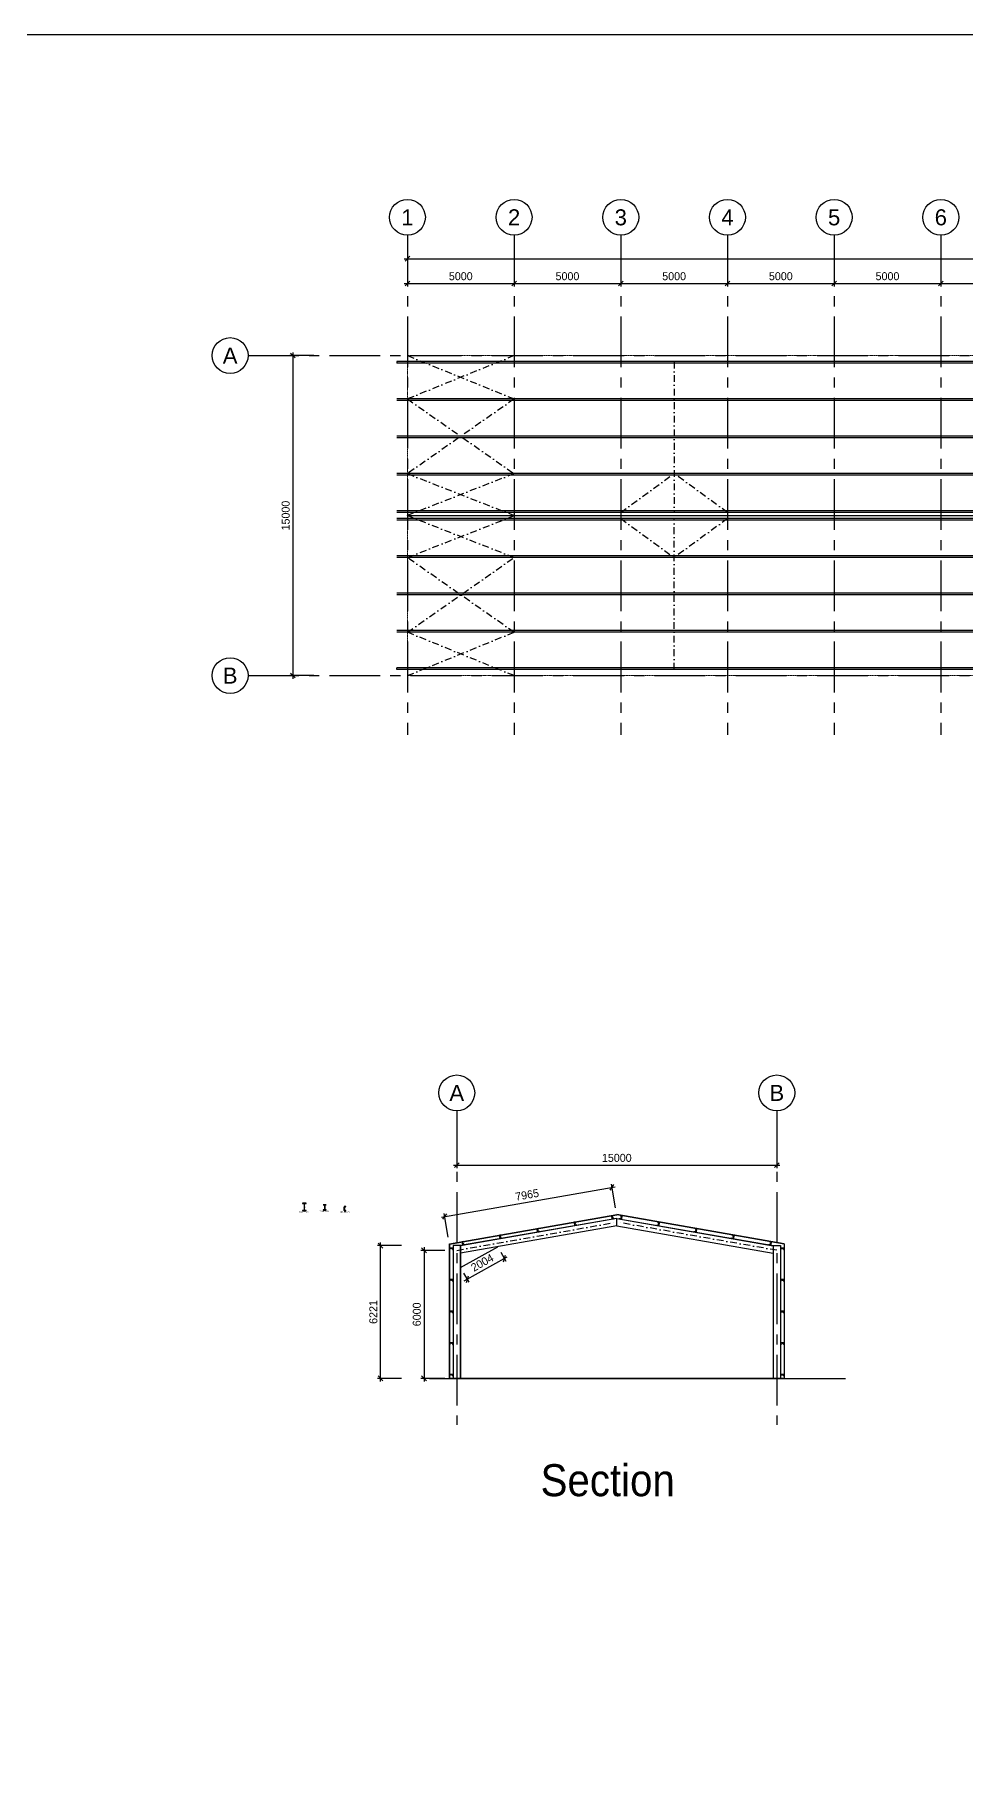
# Model space of a CAD drawing. Header units: millimetres. Extents: x 14826 to 271325, y -311366 to 51265.
# Drawn here: x 115047 to 158664, y -130050 to -48744 of the extents above; entities that cross this region are included whole.
import ezdxf
from ezdxf.enums import TextEntityAlignment as Align

# ---------------------------------------------------------------- set-up
doc = ezdxf.new("R2010")
doc.units = ezdxf.units.MM
for name, pattern in [('CENTER', [50.8, 31.75, -6.35, 6.35, -6.35]), ('DASHDOT', [25.4, 12.7, -6.35, 0, -6.35]), ('Hidden', [7.14375, 4.7625, -2.38125])]:
    doc.linetypes.add(name, pattern=pattern)
doc.layers.add('A-DETL-HDLN', color=7, linetype='Hidden', lineweight=9)
doc.layers.add('G-ANNO-TEXT', color=7, linetype='Continuous', lineweight=9)
for name, color, linetype in [('AFR-STEEL SECTIONS', 3, 'Continuous'), ('AUR-CENTRELINES', 6, 'DASHDOT'), ('AUR-DIMS', 7, 'Continuous'), ('AUR-GRID CIRC', 3, 'Continuous'), ('AUR-GRID TEXT', 2, 'Continuous'), ('AUR-GRIDS', 7, 'CENTER'), ('AUR-SECTIONS', 3, 'Continuous')]:
    doc.layers.add(name, color=color, linetype=linetype)
doc.styles.add('Arial_4', font='arial.ttf', dxfattribs={"width": 0.9, "height": 700})
doc.styles.add('ArialN', font='ARIALN.TTF')
doc.dimstyles.new('1-150', dxfattribs={"dimscale": 150, "dimtxt": 2.5, "dimasz": 1.5, "dimexe": 1, "dimexo": 2, "dimgap": 1, "dimtad": 1, "dimdec": 0, "dimzin": 0, "dimdsep": 46, "dimtxsty": 'Standard', "dimblk": 'OBLIQUE', "dimcen": 0, "dimdle": 1, "dimclrd": 7, "dimclre": 7, "dimclrt": 3, "dimadec": 0, "dimazin": 0, "dimtfac": 1, "dimtdec": 0, "dimtix": 1, "dimtmove": 2, "dimatfit": 0, "dimfxl": 6.5, "dimfxlon": 1, "dimtolj": 1, "dimtzin": 0, "dimarcsym": 0})

# ---------------------------------------------------------------- blocks, each defined once
blk = doc.blocks.new('_Oblique')
at = {"color": 0, "linetype": 'ByBlock', "lineweight": -2}
blk.add_line((-0.5, -0.5), (0.5, 0.5), dxfattribs=at)
blk = doc.blocks.new('*D98')
at = {"layer": 'AUR-DIMS', "color": 7, "lineweight": -2, "ltscale": 75, "transparency": 16777216}
for p, q in [((128125, -63785), (127000, -63785)), ((127150, -63635), (127150, -78935)), ((128125, -78785), (127000, -78785))]:
    blk.add_line(p, q, dxfattribs=at)
at = {"layer": 'Defpoints', "color": 0, "ltscale": 75, "transparency": 16777216}
for p in [(128510, -63785), (127150, -78785), (128510, -78785)]:
    blk.add_point(p, dxfattribs=at)
at = {"layer": 'AUR-DIMS', "color": 7, "lineweight": -2, "ltscale": 75, "transparency": 16777216, "xscale": 225, "yscale": 225, "zscale": 225}
for p, rotation in [((127150, -63785), 90), ((127150, -78785), 270)]:
    blk.add_blockref('_Oblique', p, dxfattribs=dict(at, rotation=rotation))
at = {"layer": 'AUR-DIMS', "color": 3, "ltscale": 75, "transparency": 16777216, "insert": (126812, -71285), "char_height": 375, "attachment_point": 5, "rotation": 90}
blk.add_mtext('\\A1;15000', dxfattribs=at)
blk = doc.blocks.new('*D100')
at = {"layer": 'AUR-DIMS', "color": 7, "lineweight": -2, "ltscale": 75, "transparency": 16777216}
for p, q in [((137517, -60126), (137517, -60554)), ((132367, -60404), (137667, -60404)), ((132517, -60383), (132517, -60554))]:
    blk.add_line(p, q, dxfattribs=at)
at = {"layer": 'Defpoints', "color": 0, "ltscale": 75, "transparency": 16777216}
for p in [(132517, -59826, -4742), (137517, -59826), (137517, -60404)]:
    blk.add_point(p, dxfattribs=at)
at = {"layer": 'AUR-DIMS', "color": 7, "lineweight": -2, "ltscale": 75, "transparency": 16777216, "xscale": 225, "yscale": 225, "zscale": 225, "rotation": 180}
blk.add_blockref('_Oblique', (132517, -60404), dxfattribs=at)
at = {"layer": 'AUR-DIMS', "color": 7, "lineweight": -2, "ltscale": 75, "transparency": 16777216, "xscale": 225, "yscale": 225, "zscale": 225}
blk.add_blockref('_Oblique', (137517, -60404), dxfattribs=at)
at = {"layer": 'AUR-DIMS', "color": 3, "ltscale": 75, "transparency": 16777216, "insert": (135017, -60067), "char_height": 375, "attachment_point": 5}
blk.add_mtext('\\A1;5000', dxfattribs=at)
blk = doc.blocks.new('*D101')
at = {"layer": 'AUR-DIMS', "color": 7, "lineweight": -2, "ltscale": 75, "transparency": 16777216}
for p, q in [((142517, -60126), (142517, -60554)), ((137367, -60404), (142667, -60404)), ((137517, -60383), (137517, -60554))]:
    blk.add_line(p, q, dxfattribs=at)
at = {"layer": 'Defpoints', "color": 0, "ltscale": 75, "transparency": 16777216}
for p in [(137517, -59826, -4742), (142517, -59826), (142517, -60404)]:
    blk.add_point(p, dxfattribs=at)
at = {"layer": 'AUR-DIMS', "color": 7, "lineweight": -2, "ltscale": 75, "transparency": 16777216, "xscale": 225, "yscale": 225, "zscale": 225, "rotation": 180}
blk.add_blockref('_Oblique', (137517, -60404), dxfattribs=at)
at = {"layer": 'AUR-DIMS', "color": 7, "lineweight": -2, "ltscale": 75, "transparency": 16777216, "xscale": 225, "yscale": 225, "zscale": 225}
blk.add_blockref('_Oblique', (142517, -60404), dxfattribs=at)
at = {"layer": 'AUR-DIMS', "color": 3, "ltscale": 75, "transparency": 16777216, "insert": (140017, -60067), "char_height": 375, "attachment_point": 5}
blk.add_mtext('\\A1;5000', dxfattribs=at)
blk = doc.blocks.new('*D102')
at = {"layer": 'AUR-DIMS', "color": 7, "lineweight": -2, "ltscale": 75, "transparency": 16777216}
for p, q in [((147517, -60126), (147517, -60554)), ((142367, -60404), (147667, -60404)), ((142517, -60383), (142517, -60554))]:
    blk.add_line(p, q, dxfattribs=at)
at = {"layer": 'Defpoints', "color": 0, "ltscale": 75, "transparency": 16777216}
for p in [(142517, -59826, -4742), (147517, -59826), (147517, -60404)]:
    blk.add_point(p, dxfattribs=at)
at = {"layer": 'AUR-DIMS', "color": 7, "lineweight": -2, "ltscale": 75, "transparency": 16777216, "xscale": 225, "yscale": 225, "zscale": 225, "rotation": 180}
blk.add_blockref('_Oblique', (142517, -60404), dxfattribs=at)
at = {"layer": 'AUR-DIMS', "color": 7, "lineweight": -2, "ltscale": 75, "transparency": 16777216, "xscale": 225, "yscale": 225, "zscale": 225}
blk.add_blockref('_Oblique', (147517, -60404), dxfattribs=at)
at = {"layer": 'AUR-DIMS', "color": 3, "ltscale": 75, "transparency": 16777216, "insert": (145017, -60067), "char_height": 375, "attachment_point": 5}
blk.add_mtext('\\A1;5000', dxfattribs=at)
blk = doc.blocks.new('*D103')
at = {"layer": 'AUR-DIMS', "color": 7, "lineweight": -2, "ltscale": 75, "transparency": 16777216}
for p, q in [((152517, -60126), (152517, -60554)), ((147367, -60404), (152667, -60404)), ((147517, -60383), (147517, -60554))]:
    blk.add_line(p, q, dxfattribs=at)
at = {"layer": 'Defpoints', "color": 0, "ltscale": 75, "transparency": 16777216}
for p in [(147517, -59826, -4742), (152517, -59826), (152517, -60404)]:
    blk.add_point(p, dxfattribs=at)
at = {"layer": 'AUR-DIMS', "color": 7, "lineweight": -2, "ltscale": 75, "transparency": 16777216, "xscale": 225, "yscale": 225, "zscale": 225, "rotation": 180}
blk.add_blockref('_Oblique', (147517, -60404), dxfattribs=at)
at = {"layer": 'AUR-DIMS', "color": 7, "lineweight": -2, "ltscale": 75, "transparency": 16777216, "xscale": 225, "yscale": 225, "zscale": 225}
blk.add_blockref('_Oblique', (152517, -60404), dxfattribs=at)
at = {"layer": 'AUR-DIMS', "color": 3, "ltscale": 75, "transparency": 16777216, "insert": (150017, -60067), "char_height": 375, "attachment_point": 5}
blk.add_mtext('\\A1;5000', dxfattribs=at)
blk = doc.blocks.new('*D104')
at = {"layer": 'AUR-DIMS', "color": 7, "lineweight": -2, "ltscale": 75, "transparency": 16777216}
for p, q in [((157517, -60126), (157517, -60554)), ((152367, -60404), (157667, -60404)), ((152517, -60383), (152517, -60554))]:
    blk.add_line(p, q, dxfattribs=at)
at = {"layer": 'Defpoints', "color": 0, "ltscale": 75, "transparency": 16777216}
for p in [(152517, -59826, -4742), (157517, -59826), (157517, -60404)]:
    blk.add_point(p, dxfattribs=at)
at = {"layer": 'AUR-DIMS', "color": 7, "lineweight": -2, "ltscale": 75, "transparency": 16777216, "xscale": 225, "yscale": 225, "zscale": 225, "rotation": 180}
blk.add_blockref('_Oblique', (152517, -60404), dxfattribs=at)
at = {"layer": 'AUR-DIMS', "color": 7, "lineweight": -2, "ltscale": 75, "transparency": 16777216, "xscale": 225, "yscale": 225, "zscale": 225}
blk.add_blockref('_Oblique', (157517, -60404), dxfattribs=at)
at = {"layer": 'AUR-DIMS', "color": 3, "ltscale": 75, "transparency": 16777216, "insert": (155017, -60067), "char_height": 375, "attachment_point": 5}
blk.add_mtext('\\A1;5000', dxfattribs=at)
blk = doc.blocks.new('*D105')
at = {"layer": 'AUR-DIMS', "color": 7, "lineweight": -2, "ltscale": 75, "transparency": 16777216}
for p, q in [((162517, -60126), (162517, -60554)), ((157367, -60404), (162667, -60404)), ((157517, -60383), (157517, -60554))]:
    blk.add_line(p, q, dxfattribs=at)
at = {"layer": 'Defpoints', "color": 0, "ltscale": 75, "transparency": 16777216}
for p in [(157517, -59826, -4742), (162517, -59826), (162517, -60404)]:
    blk.add_point(p, dxfattribs=at)
at = {"layer": 'AUR-DIMS', "color": 7, "lineweight": -2, "ltscale": 75, "transparency": 16777216, "xscale": 225, "yscale": 225, "zscale": 225, "rotation": 180}
blk.add_blockref('_Oblique', (157517, -60404), dxfattribs=at)
at = {"layer": 'AUR-DIMS', "color": 7, "lineweight": -2, "ltscale": 75, "transparency": 16777216, "xscale": 225, "yscale": 225, "zscale": 225}
blk.add_blockref('_Oblique', (162517, -60404), dxfattribs=at)
at = {"layer": 'AUR-DIMS', "color": 3, "ltscale": 75, "transparency": 16777216, "insert": (160017, -60067), "char_height": 375, "attachment_point": 5}
blk.add_mtext('\\A1;5000', dxfattribs=at)
blk = doc.blocks.new('*D115')
at = {"layer": 'AUR-DIMS', "color": 7, "lineweight": -2, "ltscale": 75, "transparency": 16777216}
for p, q in [((222517, -58478), (222517, -59395)), ((132367, -59245), (222667, -59245)), ((132517, -59108), (132517, -59395))]:
    blk.add_line(p, q, dxfattribs=at)
at = {"layer": 'Defpoints', "color": 0, "ltscale": 75, "transparency": 16777216}
for p in [(132517, -58144), (222517, -58178, 4742), (222517, -59245)]:
    blk.add_point(p, dxfattribs=at)
at = {"layer": 'AUR-DIMS', "color": 7, "lineweight": -2, "ltscale": 75, "transparency": 16777216, "xscale": 225, "yscale": 225, "zscale": 225, "rotation": 180}
blk.add_blockref('_Oblique', (132517, -59245), dxfattribs=at)
at = {"layer": 'AUR-DIMS', "color": 7, "lineweight": -2, "ltscale": 75, "transparency": 16777216, "xscale": 225, "yscale": 225, "zscale": 225}
blk.add_blockref('_Oblique', (222517, -59245), dxfattribs=at)
at = {"layer": 'AUR-DIMS', "color": 3, "ltscale": 75, "transparency": 16777216, "insert": (177517, -58908), "char_height": 375, "attachment_point": 5}
blk.add_mtext('\\A1;90000', dxfattribs=at)
blk = doc.blocks.new('*D141')
at = {"layer": 'AUR-DIMS', "color": 7, "lineweight": -2, "ltscale": 75, "transparency": 16777216}
for p, q in [((134829, -100754), (134829, -101879)), ((149829, -100754), (149829, -101879)), ((134679, -101729), (149979, -101729))]:
    blk.add_line(p, q, dxfattribs=at)
at = {"layer": 'Defpoints', "color": 0, "ltscale": 75, "transparency": 16777216}
for p in [(134829, -99186), (149829, -99186), (149829, -101729)]:
    blk.add_point(p, dxfattribs=at)
at = {"layer": 'AUR-DIMS', "color": 7, "lineweight": -2, "ltscale": 75, "transparency": 16777216, "xscale": 225, "yscale": 225, "zscale": 225, "rotation": 180}
blk.add_blockref('_Oblique', (134829, -101729), dxfattribs=at)
at = {"layer": 'AUR-DIMS', "color": 7, "lineweight": -2, "ltscale": 75, "transparency": 16777216, "xscale": 225, "yscale": 225, "zscale": 225}
blk.add_blockref('_Oblique', (149829, -101729), dxfattribs=at)
at = {"layer": 'AUR-DIMS', "color": 3, "ltscale": 75, "transparency": 16777216, "insert": (142329, -101392), "char_height": 375, "attachment_point": 5}
blk.add_mtext('\\A1;15000', dxfattribs=at)
blk = doc.blocks.new('*D145')
at = {"layer": 'AUR-DIMS', "color": 7, "lineweight": -2, "ltscale": 75, "transparency": 16777216}
for p, q in [((133294, -105575), (133294, -111875)), ((134269, -105725), (133144, -105725)), ((134269, -111725), (133144, -111725))]:
    blk.add_line(p, q, dxfattribs=at)
at = {"layer": 'Defpoints', "color": 0, "ltscale": 75, "transparency": 16777216}
for p in [(134829, -105725), (133294, -111725), (134829, -111725)]:
    blk.add_point(p, dxfattribs=at)
at = {"layer": 'AUR-DIMS', "color": 7, "lineweight": -2, "ltscale": 75, "transparency": 16777216, "xscale": 225, "yscale": 225, "zscale": 225}
for p, rotation in [((133294, -105725), 90), ((133294, -111725), 270)]:
    blk.add_blockref('_Oblique', p, dxfattribs=dict(at, rotation=rotation))
at = {"layer": 'AUR-DIMS', "color": 3, "ltscale": 75, "transparency": 16777216, "insert": (132957, -108725), "char_height": 375, "attachment_point": 5, "rotation": 90}
blk.add_mtext('\\A1;6000', dxfattribs=at)
blk = doc.blocks.new('*D150')
at = {"layer": 'AUR-DIMS', "color": 7, "lineweight": -2, "ltscale": 75, "transparency": 16777216}
for p, q in [((132234, -105504), (131109, -105504)), ((131259, -111875), (131259, -105354)), ((132234, -111725), (131109, -111725))]:
    blk.add_line(p, q, dxfattribs=at)
at = {"layer": 'Defpoints', "color": 0, "ltscale": 75, "transparency": 16777216}
for p in [(131259, -105504), (134829, -105504), (134829, -111725)]:
    blk.add_point(p, dxfattribs=at)
at = {"layer": 'AUR-DIMS', "color": 7, "lineweight": -2, "ltscale": 75, "transparency": 16777216, "xscale": 225, "yscale": 225, "zscale": 225}
for p, rotation in [((131259, -105504), 90), ((131259, -111725), 270)]:
    blk.add_blockref('_Oblique', p, dxfattribs=dict(at, rotation=rotation))
at = {"layer": 'AUR-DIMS', "color": 3, "ltscale": 75, "transparency": 16777216, "insert": (130921, -108614), "char_height": 375, "attachment_point": 5, "rotation": 90}
blk.add_mtext('\\A1;6221', dxfattribs=at)
blk = doc.blocks.new('*D152')
at = {"layer": 'AUR-DIMS', "color": 7, "lineweight": -2, "ltscale": 75, "transparency": 16777216}
for p, q in [((134112, -104167), (142254, -102746)), ((142274, -103732), (142081, -102624)), ((134427, -105102), (134234, -103993))]:
    blk.add_line(p, q, dxfattribs=at)
at = {"layer": 'Defpoints', "color": 0, "ltscale": 75, "transparency": 16777216}
for p in [(142107, -102771), (142330, -104052), (134483, -105422)]:
    blk.add_point(p, dxfattribs=at)
at = {"layer": 'AUR-DIMS', "color": 7, "lineweight": -2, "ltscale": 75, "transparency": 16777216, "xscale": 225, "yscale": 225, "zscale": 225}
for p, rotation in [((142107, -102771), 9.901306340445155), ((134260, -104141), 189.9013063404452)]:
    blk.add_blockref('_Oblique', p, dxfattribs=dict(at, rotation=rotation))
at = {"layer": 'AUR-DIMS', "color": 3, "ltscale": 75, "transparency": 16777216, "insert": (138125, -103124), "char_height": 375, "attachment_point": 5, "rotation": 9.90131}
blk.add_mtext('\\A1;7965', dxfattribs=at)
blk = doc.blocks.new('*D153')
at = {"layer": 'AUR-DIMS', "color": 7, "lineweight": -2, "ltscale": 75, "transparency": 16777216}
for p, q in [((135184, -107161), (137194, -106035)), ((136900, -105818), (137136, -106239)), ((135152, -106797), (135388, -107219))]:
    blk.add_line(p, q, dxfattribs=at)
at = {"layer": 'Defpoints', "color": 0, "ltscale": 75, "transparency": 16777216}
for p in [(136753, -105556), (137063, -106108), (135005, -106536)]:
    blk.add_point(p, dxfattribs=at)
at = {"layer": 'AUR-DIMS', "color": 7, "lineweight": -2, "ltscale": 75, "transparency": 16777216, "xscale": 225, "yscale": 225, "zscale": 225}
for p, rotation in [((137063, -106108), 29.26992816233379), ((135315, -107088), 209.2699281623337)]:
    blk.add_blockref('_Oblique', p, dxfattribs=dict(at, rotation=rotation))
at = {"layer": 'AUR-DIMS', "color": 3, "ltscale": 75, "transparency": 16777216, "insert": (136024, -106303), "char_height": 375, "attachment_point": 5, "rotation": 29.26993}
blk.add_mtext('\\A1;2004', dxfattribs=at)

msp = doc.modelspace()

# ---------------------------------------------------------------- linework, layer by layer
at = {"color": 1}
for p, q in [((223016.9, -64067.6), (132016.9, -64067.6)), ((132016.9, -64067.6), (132016.9, -64142.6)), ((223016.9, -64142.6), (132016.9, -64142.6)), ((223016.9, -65817.9), (132016.9, -65817.9)), ((223016.9, -65892.9), (132016.9, -65892.9)), ((223016.9, -67568.2), (132016.9, -67568.2)), ((223016.9, -67643.2), (132016.9, -67643.2)), ((223016.9, -69318.5), (132016.9, -69318.5)), ((223016.9, -69393.5), (132016.9, -69393.5)), ((223016.9, -71068.5), (132016.9, -71068.5)), ((223016.9, -71143.5), (132016.9, -71143.5)), ((223016.9, -71426.5), (132016.9, -71426.5)), ((223016.9, -71501.5), (132016.9, -71501.5)), ((223016.9, -73176.6), (132016.9, -73176.6)), ((223016.9, -73251.6), (132016.9, -73251.6)), ((223016.9, -74926.9), (132016.9, -74926.9)), ((223016.9, -75001.9), (132016.9, -75001.9)), ((223016.9, -76677.2), (132016.9, -76677.2)), ((223016.9, -76752.2), (132016.9, -76752.2)), ((132016.9, -78502.5), (132016.9, -78427.5)), ((223016.9, -78427.5), (132016.9, -78427.5)), ((223016.9, -78502.5), (132016.9, -78502.5)), ((134483.3, -105422.1), (142330.1, -104052.5)), ((134493.3, -105430.5), (142330.1, -104062.6)), ((150176.9, -105422.1), (142330.1, -104052.5)), ((150166.9, -105430.5), (142330.1, -104062.6)), ((134483.3, -105422.1), (134483.3, -111724.6)), ((134493.3, -105430.5), (134493.3, -111724.6)), ((135005.3, -106535.5), (136753.3, -105555.8)), ((150166.9, -105430.5), (150166.9, -111724.6)), ((150176.9, -105422.1), (150176.9, -111724.6))]:
    msp.add_line(p, q, dxfattribs=at)
at = {"color": 2}
msp.add_line((132516.9, -71285), (222516.9, -71285), dxfattribs=at)
at = {"color": 1}
msp.add_lwpolyline([(134483.3, -111724.6), (134483.3, -105422.1), (142330.1, -104052.5), (150176.9, -105422.1), (150176.9, -111724.6), (134483.3, -111724.6)], dxfattribs=at)
at = {"layer": 'A-DETL-HDLN'}
for p, q in [((132516.9, -63785), (222516.9, -63785)), ((132516.9, -78785), (132516.9, -63785)), ((222516.9, -78785), (132516.9, -78785))]:
    msp.add_line(p, q, dxfattribs=at)
at = {"layer": 'AFR-STEEL SECTIONS', "color": 3, "linetype": 'Continuous'}
for p, q in [((127771.2, -103518.9), (127600.2, -103518.9)), ((127600.2, -103518.9), (127600.2, -103528.6)), ((127600.2, -103528.6), (127672.1, -103528.6)), ((127672.1, -103861.2), (127600.2, -103861.2)), ((127600.2, -103861.2), (127600.2, -103870.9)), ((127600.2, -103870.9), (127771.2, -103870.9)), ((127682.3, -103538.8), (127682.3, -103851)), ((127689.2, -103851), (127689.2, -103538.8)), ((127699.4, -103528.6), (127771.2, -103528.6)), ((127771.2, -103861.2), (127699.4, -103861.2)), ((127771.2, -103528.6), (127771.2, -103518.9)), ((127771.2, -103870.9), (127771.2, -103861.2)), ((128715.6, -103587), (128569.5, -103587)), ((128569.5, -103587), (128569.5, -103595.6)), ((128569.5, -103595.6), (128631.9, -103595.6)), ((128631.9, -103829.9), (128569.5, -103829.9)), ((128569.5, -103829.9), (128569.5, -103838.5)), ((128569.5, -103838.5), (128715.6, -103838.5)), ((128639.5, -103603.2), (128639.5, -103822.3)), ((128645.6, -103822.3), (128645.6, -103603.2)), ((128653.2, -103595.6), (128715.6, -103595.6)), ((128715.6, -103829.9), (128653.2, -103829.9)), ((128715.6, -103595.6), (128715.6, -103587)), ((128715.6, -103838.5), (128715.6, -103829.9)), ((129622.6, -103672.7), (129547.6, -103672.7)), ((129547.6, -103672.7), (129547.6, -103872.7)), ((129547.6, -103872.7), (129622.6, -103872.7)), ((129555.1, -103849.9), (129555.1, -103695.5)), ((129566.5, -103684.1), (129622.6, -103684.1)), ((129622.6, -103861.3), (129566.5, -103861.3)), ((129622.6, -103684.1), (129622.6, -103672.7)), ((129622.6, -103872.7), (129622.6, -103861.3)), ((142330.1, -104225), (135005.3, -105503.6)), ((142330.1, -104234.9), (135005.3, -105513.4)), ((142330.1, -104572.5), (135005.3, -105851.1)), ((142330.1, -104582.4), (135005.3, -105860.9)), ((138588.4, -104720.8), (138612.5, -104858.7)), ((138614.5, -104858.4), (138590.4, -104720.5)), ((138656.5, -104703.9), (138592.5, -104715)), ((138592.8, -104717), (138656.9, -104705.8)), ((138682, -104849.7), (138617.9, -104860.8)), ((138618.3, -104862.8), (138682.3, -104851.6)), ((138660.3, -104708.3), (138662.9, -104723)), ((138664.9, -104722.7), (138662.3, -104707.9)), ((138662.9, -104723), (138664.9, -104722.7)), ((138683.8, -104831.1), (138681.8, -104831.4)), ((138681.8, -104831.4), (138684.4, -104846.2)), ((138686.4, -104845.8), (138683.8, -104831.1)), ((140338.7, -104415.3), (140362.8, -104553.2)), ((140364.7, -104552.9), (140340.7, -104415)), ((140406.8, -104398.3), (140342.8, -104409.5)), ((140343.1, -104411.5), (140407.1, -104400.3)), ((140432.2, -104544.1), (140368.2, -104555.3)), ((140368.6, -104557.3), (140432.6, -104546.1)), ((140410.6, -104402.8), (140413.2, -104417.5)), ((140415.2, -104417.2), (140412.6, -104402.4)), ((140413.2, -104417.5), (140415.2, -104417.2)), ((140434.1, -104525.5), (140432.1, -104525.9)), ((140432.1, -104525.9), (140434.7, -104540.7)), ((140436.7, -104540.3), (140434.1, -104525.5)), ((142088.8, -104109.8), (142112.8, -104247.7)), ((142114.8, -104247.4), (142090.7, -104109.5)), ((142156.9, -104092.9), (142092.8, -104104)), ((142093.2, -104106), (142157.2, -104094.8)), ((142182.3, -104238.7), (142118.3, -104249.8)), ((142118.6, -104251.8), (142182.7, -104240.6)), ((142160.7, -104097.3), (142163.3, -104112.1)), ((142165.2, -104111.7), (142162.6, -104096.9)), ((142163.3, -104112.1), (142165.2, -104111.7)), ((142184.1, -104220.1), (142182.2, -104220.4)), ((142182.2, -104220.4), (142184.8, -104235.2)), ((142186.7, -104234.8), (142184.1, -104220.1)), ((142330.1, -104225), (149653.3, -105503.3)), ((142330.1, -104582.4), (142330.1, -104225)), ((142330.1, -104234.9), (149653.3, -105513.2)), ((142330.1, -104572.5), (149653.3, -105850.8)), ((142330.1, -104582.4), (149653.3, -105860.7)), ((142473.5, -104234.8), (142476.1, -104220.1)), ((142478, -104220.4), (142475.5, -104235.2)), ((142476.1, -104220.1), (142478, -104220.4)), ((142541.6, -104251.8), (142477.5, -104240.6)), ((142477.9, -104238.7), (142541.9, -104249.8)), ((142495, -104111.7), (142497.6, -104096.9)), ((142496.9, -104112.1), (142495, -104111.7)), ((142499.5, -104097.3), (142496.9, -104112.1)), ((142567, -104106), (142503, -104094.8)), ((142503.3, -104092.9), (142567.4, -104104)), ((142545.4, -104247.4), (142569.5, -104109.5)), ((142571.4, -104109.8), (142547.4, -104247.7)), ((144223.5, -104540.3), (144226.1, -104525.5)), ((144228.1, -104525.9), (144225.5, -104540.7)), ((144226.1, -104525.5), (144228.1, -104525.9)), ((144291.6, -104557.3), (144227.6, -104546.1)), ((144228, -104544.1), (144292, -104555.3)), ((144245, -104417.2), (144247.6, -104402.4)), ((144247, -104417.5), (144245, -104417.2)), ((144249.6, -104402.8), (144247, -104417.5)), ((144317.1, -104411.5), (144253.1, -104400.3)), ((144253.4, -104398.3), (144317.4, -104409.5)), ((144295.5, -104552.9), (144319.5, -104415)), ((144321.5, -104415.3), (144297.4, -104553.2)), ((145973.8, -104845.8), (145976.4, -104831.1)), ((145978.4, -104831.4), (145975.8, -104846.2)), ((145976.4, -104831.1), (145978.4, -104831.4)), ((146041.9, -104862.8), (145977.9, -104851.6)), ((145978.2, -104849.7), (146042.3, -104860.8)), ((145995.3, -104722.7), (145997.9, -104707.9)), ((145997.3, -104723), (145995.3, -104722.7)), ((145999.9, -104708.3), (145997.3, -104723)), ((146067.4, -104717), (146003.3, -104705.8)), ((146003.7, -104703.9), (146067.7, -104715)), ((146045.7, -104858.4), (146069.8, -104720.5)), ((146071.8, -104720.8), (146047.7, -104858.7)), ((134493.3, -105621.1), (134493.3, -105686.1)), ((134495.3, -105686.1), (134495.3, -105621.1)), ((134638.3, -105616.1), (134498.3, -105616.1)), ((134498.3, -105618.1), (134638.3, -105618.1)), ((134513.3, -105689.1), (134498.3, -105689.1)), ((134498.3, -105691.1), (134513.3, -105691.1)), ((134513.3, -105691.1), (134513.3, -105689.1)), ((134638.3, -105689.1), (134623.3, -105689.1)), ((134623.3, -105689.1), (134623.3, -105691.1)), ((134623.3, -105691.1), (134638.3, -105691.1)), ((134641.3, -105621.1), (134641.3, -105686.1)), ((134643.3, -105686.1), (134643.3, -105621.1)), ((134653.3, -105503.6), (134653.3, -111724.6)), ((135005.3, -105503.6), (134653.3, -105503.6)), ((134663, -105503.6), (134663, -111724.6)), ((134995.6, -105503.6), (134995.6, -111724.6)), ((135005.3, -105503.6), (135005.3, -111724.6)), ((135087.8, -105331.9), (135111.9, -105469.8)), ((135113.9, -105469.4), (135089.8, -105331.5)), ((135155.9, -105314.9), (135091.9, -105326.1)), ((135092.3, -105328), (135156.3, -105316.9)), ((135181.4, -105460.7), (135117.4, -105471.9)), ((135117.7, -105473.8), (135181.7, -105462.7)), ((135159.8, -105319.3), (135162.3, -105334.1)), ((135164.3, -105333.7), (135161.7, -105319)), ((135162.3, -105334.1), (135164.3, -105333.7)), ((135183.2, -105442.1), (135181.2, -105442.4)), ((135181.2, -105442.4), (135183.8, -105457.2)), ((135185.8, -105456.9), (135183.2, -105442.1)), ((136838.1, -105026.3), (136862.2, -105164.3)), ((136864.2, -105163.9), (136840.1, -105026)), ((136906.2, -105009.4), (136842.2, -105020.6)), ((136842.5, -105022.5), (136906.6, -105011.3)), ((136931.7, -105155.2), (136867.6, -105166.3)), ((136868, -105168.3), (136932, -105157.1)), ((136910, -105013.8), (136912.6, -105028.6)), ((136914.6, -105028.2), (136912, -105013.4)), ((136912.6, -105028.6), (136914.6, -105028.2)), ((136933.5, -105136.6), (136931.5, -105136.9)), ((136931.5, -105136.9), (136934.1, -105151.7)), ((136936.1, -105151.4), (136933.5, -105136.6)), ((147724.1, -105151.4), (147726.7, -105136.6)), ((147728.7, -105136.9), (147726.1, -105151.7)), ((147726.7, -105136.6), (147728.7, -105136.9)), ((147792.2, -105168.3), (147728.2, -105157.1)), ((147728.5, -105155.2), (147792.6, -105166.3)), ((147745.6, -105028.2), (147748.2, -105013.4)), ((147747.6, -105028.6), (147745.6, -105028.2)), ((147750.2, -105013.8), (147747.6, -105028.6)), ((147817.7, -105022.5), (147753.6, -105011.3)), ((147754, -105009.4), (147818, -105020.6)), ((147796, -105163.9), (147820.1, -105026)), ((147822.1, -105026.3), (147798, -105164.3)), ((149474.4, -105456.9), (149477, -105442.1)), ((149479, -105442.4), (149476.4, -105457.2)), ((149477, -105442.1), (149479, -105442.4)), ((149542.5, -105473.8), (149478.5, -105462.7)), ((149478.8, -105460.7), (149542.8, -105471.9)), ((149495.9, -105333.7), (149498.5, -105319)), ((149497.9, -105334.1), (149495.9, -105333.7)), ((149500.5, -105319.3), (149497.9, -105334.1)), ((149568, -105328), (149503.9, -105316.9)), ((149504.3, -105314.9), (149568.3, -105326.1)), ((149546.3, -105469.4), (149570.4, -105331.5)), ((149572.4, -105331.9), (149548.3, -105469.8)), ((149653.3, -105503.3), (149653.3, -111724.6)), ((149653.3, -105503.3), (150005.3, -105503.3)), ((149663, -105503.3), (149663, -111724.6)), ((149995.6, -105503.3), (149995.6, -111724.6)), ((150005.3, -105503.3), (150005.3, -111724.6)), ((150016.9, -105686.1), (150016.9, -105621.1)), ((150018.9, -105621.1), (150018.9, -105686.1)), ((150021.9, -105616.1), (150161.9, -105616.1)), ((150161.9, -105618.1), (150021.9, -105618.1)), ((150021.9, -105689.1), (150036.9, -105689.1)), ((150036.9, -105691.1), (150021.9, -105691.1)), ((150036.9, -105689.1), (150036.9, -105691.1)), ((150146.9, -105691.1), (150146.9, -105689.1)), ((150146.9, -105689.1), (150161.9, -105689.1)), ((150161.9, -105691.1), (150146.9, -105691.1)), ((150164.9, -105686.1), (150164.9, -105621.1)), ((150166.9, -105621.1), (150166.9, -105686.1)), ((134493.3, -107101.3), (134493.3, -107166.3)), ((134495.3, -107166.3), (134495.3, -107101.3)), ((134638.3, -107096.3), (134498.3, -107096.3)), ((134498.3, -107098.3), (134638.3, -107098.3)), ((134513.3, -107169.3), (134498.3, -107169.3)), ((134498.3, -107171.3), (134513.3, -107171.3)), ((134513.3, -107171.3), (134513.3, -107169.3)), ((134638.3, -107169.3), (134623.3, -107169.3)), ((134623.3, -107169.3), (134623.3, -107171.3)), ((134623.3, -107171.3), (134638.3, -107171.3)), ((134641.3, -107101.3), (134641.3, -107166.3)), ((134643.3, -107166.3), (134643.3, -107101.3)), ((150016.9, -107166.3), (150016.9, -107101.3)), ((150018.9, -107101.3), (150018.9, -107166.3)), ((150021.9, -107096.3), (150161.9, -107096.3)), ((150161.9, -107098.3), (150021.9, -107098.3)), ((150021.9, -107169.3), (150036.9, -107169.3)), ((150036.9, -107171.3), (150021.9, -107171.3)), ((150036.9, -107169.3), (150036.9, -107171.3)), ((150146.9, -107171.3), (150146.9, -107169.3)), ((150146.9, -107169.3), (150161.9, -107169.3)), ((150161.9, -107171.3), (150146.9, -107171.3)), ((150164.9, -107166.3), (150164.9, -107101.3)), ((150166.9, -107101.3), (150166.9, -107166.3)), ((134493.3, -108581.6), (134493.3, -108646.6)), ((134495.3, -108646.6), (134495.3, -108581.6)), ((134638.3, -108576.6), (134498.3, -108576.6)), ((134498.3, -108578.6), (134638.3, -108578.6)), ((134513.3, -108649.6), (134498.3, -108649.6)), ((134498.3, -108651.6), (134513.3, -108651.6)), ((134513.3, -108651.6), (134513.3, -108649.6)), ((134638.3, -108649.6), (134623.3, -108649.6)), ((134623.3, -108649.6), (134623.3, -108651.6)), ((134623.3, -108651.6), (134638.3, -108651.6)), ((134641.3, -108581.6), (134641.3, -108646.6)), ((134643.3, -108646.6), (134643.3, -108581.6)), ((150016.9, -108646.6), (150016.9, -108581.6)), ((150018.9, -108581.6), (150018.9, -108646.6)), ((150021.9, -108576.6), (150161.9, -108576.6)), ((150161.9, -108578.6), (150021.9, -108578.6)), ((150021.9, -108649.6), (150036.9, -108649.6)), ((150036.9, -108651.6), (150021.9, -108651.6)), ((150036.9, -108649.6), (150036.9, -108651.6)), ((150146.9, -108651.6), (150146.9, -108649.6)), ((150146.9, -108649.6), (150161.9, -108649.6)), ((150161.9, -108651.6), (150146.9, -108651.6)), ((150164.9, -108646.6), (150164.9, -108581.6)), ((150166.9, -108581.6), (150166.9, -108646.6)), ((134493.3, -110061.9), (134493.3, -110126.9)), ((134495.3, -110126.9), (134495.3, -110061.9)), ((134638.3, -110056.9), (134498.3, -110056.9)), ((134498.3, -110058.9), (134638.3, -110058.9)), ((134513.3, -110129.9), (134498.3, -110129.9)), ((134498.3, -110131.9), (134513.3, -110131.9)), ((134513.3, -110131.9), (134513.3, -110129.9)), ((134638.3, -110129.9), (134623.3, -110129.9)), ((134623.3, -110129.9), (134623.3, -110131.9)), ((134623.3, -110131.9), (134638.3, -110131.9)), ((134641.3, -110061.9), (134641.3, -110126.9)), ((134643.3, -110126.9), (134643.3, -110061.9)), ((150016.9, -110126.9), (150016.9, -110061.9)), ((150018.9, -110061.9), (150018.9, -110126.9)), ((150021.9, -110056.9), (150161.9, -110056.9)), ((150161.9, -110058.9), (150021.9, -110058.9)), ((150021.9, -110129.9), (150036.9, -110129.9)), ((150036.9, -110131.9), (150021.9, -110131.9)), ((150036.9, -110129.9), (150036.9, -110131.9)), ((150146.9, -110131.9), (150146.9, -110129.9)), ((150146.9, -110129.9), (150161.9, -110129.9)), ((150161.9, -110131.9), (150146.9, -110131.9)), ((150164.9, -110126.9), (150164.9, -110061.9)), ((150166.9, -110061.9), (150166.9, -110126.9)), ((134493.3, -111542.1), (134493.3, -111607.1)), ((134495.3, -111607.1), (134495.3, -111542.1)), ((134638.3, -111537.1), (134498.3, -111537.1)), ((134498.3, -111539.1), (134638.3, -111539.1)), ((134513.3, -111610.1), (134498.3, -111610.1)), ((134498.3, -111612.1), (134513.3, -111612.1)), ((134513.3, -111612.1), (134513.3, -111610.1)), ((134638.3, -111610.1), (134623.3, -111610.1)), ((134623.3, -111610.1), (134623.3, -111612.1)), ((134623.3, -111612.1), (134638.3, -111612.1)), ((134641.3, -111542.1), (134641.3, -111607.1)), ((134643.3, -111607.1), (134643.3, -111542.1)), ((150016.9, -111607.1), (150016.9, -111542.1)), ((150018.9, -111542.1), (150018.9, -111607.1)), ((150021.9, -111537.1), (150161.9, -111537.1)), ((150161.9, -111539.1), (150021.9, -111539.1)), ((150021.9, -111610.1), (150036.9, -111610.1)), ((150036.9, -111612.1), (150021.9, -111612.1)), ((150036.9, -111610.1), (150036.9, -111612.1)), ((150146.9, -111612.1), (150146.9, -111610.1)), ((150146.9, -111610.1), (150161.9, -111610.1)), ((150161.9, -111612.1), (150146.9, -111612.1)), ((150164.9, -111607.1), (150164.9, -111542.1)), ((150166.9, -111542.1), (150166.9, -111607.1))]:
    msp.add_line(p, q, dxfattribs=at)
for centre, radius, start, end in [((127672.1, -103538.8), 10.2, 0, 90), ((127672.1, -103851), 10.2, 270, 0), ((127699.4, -103538.8), 10.2, 90, 180), ((127699.4, -103851), 10.2, 180, 270), ((128631.9, -103603.2), 7.6, 0, 90), ((128631.9, -103822.3), 7.6, 270, 0), ((128653.2, -103603.2), 7.6, 90, 180), ((128653.2, -103822.3), 7.6, 180, 270), ((129566.5, -103695.5), 11.4, 90, 180), ((129566.5, -103849.9), 11.4, 180, 270), ((138593.3, -104720), 5, 99.901306, 189.901306), ((138593.3, -104720), 3, 99.901306, 189.901306), ((138617.4, -104857.9), 5, 189.901306, 279.901306), ((138617.4, -104857.9), 3, 189.901306, 279.901306), ((138657.4, -104708.8), 5, 9.901306, 99.901306), ((138657.4, -104708.8), 3, 9.901306, 99.901306), ((138681.4, -104846.7), 3, 279.901306, 9.901306), ((138681.4, -104846.7), 5, 279.901306, 9.901306), ((140343.6, -104414.4), 5, 99.901306, 189.901306), ((140343.6, -104414.4), 3, 99.901306, 189.901306), ((140367.7, -104552.4), 5, 189.901306, 279.901306), ((140367.7, -104552.4), 3, 189.901306, 279.901306), ((140407.7, -104403.3), 5, 9.901306, 99.901306), ((140407.7, -104403.3), 3, 9.901306, 99.901306), ((140431.7, -104541.2), 3, 279.901306, 9.901306), ((140431.7, -104541.2), 5, 279.901306, 9.901306), ((142093.7, -104109), 5, 99.901306, 189.901306), ((142093.7, -104109), 3, 99.901306, 189.901306), ((142117.8, -104246.9), 5, 189.901306, 279.901306), ((142117.8, -104246.9), 3, 189.901306, 279.901306), ((142157.7, -104097.8), 5, 9.901306, 99.901306), ((142157.7, -104097.8), 3, 9.901306, 99.901306), ((142181.8, -104235.7), 3, 279.901306, 9.901306), ((142181.8, -104235.7), 5, 279.901306, 9.901306), ((142478.4, -104235.7), 5, 170.098694, 260.098694), ((142478.4, -104235.7), 3, 170.098694, 260.098694), ((142502.5, -104097.8), 5, 80.098694, 170.098694), ((142502.5, -104097.8), 3, 80.098694, 170.098694), ((142542.4, -104246.9), 5, 260.098694, 350.098694), ((142542.4, -104246.9), 3, 260.098694, 350.098694), ((142566.5, -104109), 3, 350.098694, 80.098694), ((142566.5, -104109), 5, 350.098694, 80.098694), ((144228.5, -104541.2), 5, 170.098694, 260.098694), ((144228.5, -104541.2), 3, 170.098694, 260.098694), ((144252.5, -104403.3), 5, 80.098694, 170.098694), ((144252.5, -104403.3), 3, 80.098694, 170.098694), ((144292.5, -104552.4), 5, 260.098694, 350.098694), ((144292.5, -104552.4), 3, 260.098694, 350.098694), ((144316.6, -104414.4), 3, 350.098694, 80.098694), ((144316.6, -104414.4), 5, 350.098694, 80.098694), ((145978.8, -104846.7), 5, 170.098694, 260.098694), ((145978.8, -104846.7), 3, 170.098694, 260.098694), ((146002.8, -104708.8), 5, 80.098694, 170.098694), ((146002.8, -104708.8), 3, 80.098694, 170.098694), ((146042.8, -104857.9), 5, 260.098694, 350.098694), ((146042.8, -104857.9), 3, 260.098694, 350.098694), ((146066.9, -104720), 3, 350.098694, 80.098694), ((146066.9, -104720), 5, 350.098694, 80.098694), ((134498.3, -105621.1), 5, 90, 180), ((134498.3, -105686.1), 5, 180, 270), ((134498.3, -105621.1), 3, 90, 180), ((134498.3, -105686.1), 3, 180, 270), ((134638.3, -105621.1), 5, 0, 90), ((134638.3, -105621.1), 3, 0, 90), ((134638.3, -105686.1), 3, 270, 0), ((134638.3, -105686.1), 5, 270, 0), ((135092.8, -105331), 5, 99.901306, 189.901306), ((135092.8, -105331), 3, 99.901306, 189.901306), ((135116.8, -105468.9), 5, 189.901306, 279.901306), ((135116.8, -105468.9), 3, 189.901306, 279.901306), ((135156.8, -105319.8), 5, 9.901306, 99.901306), ((135156.8, -105319.8), 3, 9.901306, 99.901306), ((135180.9, -105457.7), 3, 279.901306, 9.901306), ((135180.9, -105457.7), 5, 279.901306, 9.901306), ((136843.1, -105025.5), 5, 99.901306, 189.901306), ((136843.1, -105025.5), 3, 99.901306, 189.901306), ((136867.1, -105163.4), 5, 189.901306, 279.901306), ((136867.1, -105163.4), 3, 189.901306, 279.901306), ((136907.1, -105014.3), 5, 9.901306, 99.901306), ((136907.1, -105014.3), 3, 9.901306, 99.901306), ((136931.2, -105152.2), 3, 279.901306, 9.901306), ((136931.2, -105152.2), 5, 279.901306, 9.901306), ((147729, -105152.2), 5, 170.098694, 260.098694), ((147729, -105152.2), 3, 170.098694, 260.098694), ((147753.1, -105014.3), 5, 80.098694, 170.098694), ((147753.1, -105014.3), 3, 80.098694, 170.098694), ((147793.1, -105163.4), 5, 260.098694, 350.098694), ((147793.1, -105163.4), 3, 260.098694, 350.098694), ((147817.2, -105025.5), 3, 350.098694, 80.098694), ((147817.2, -105025.5), 5, 350.098694, 80.098694), ((149479.3, -105457.7), 5, 170.098694, 260.098694), ((149479.3, -105457.7), 3, 170.098694, 260.098694), ((149503.4, -105319.8), 5, 80.098694, 170.098694), ((149503.4, -105319.8), 3, 80.098694, 170.098694), ((149543.4, -105468.9), 5, 260.098694, 350.098694), ((149543.4, -105468.9), 3, 260.098694, 350.098694), ((149567.4, -105331), 3, 350.098694, 80.098694), ((149567.4, -105331), 5, 350.098694, 80.098694), ((150021.9, -105621.1), 5, 90, 180), ((150021.9, -105686.1), 5, 180, 270), ((150021.9, -105621.1), 3, 90, 180), ((150021.9, -105686.1), 3, 180, 270), ((150161.9, -105621.1), 5, 360, 90), ((150161.9, -105621.1), 3, 360, 90), ((150161.9, -105686.1), 3, 270, 360), ((150161.9, -105686.1), 5, 270, 360), ((134498.3, -107101.3), 5, 90, 180), ((134498.3, -107166.3), 5, 180, 270), ((134498.3, -107101.3), 3, 90, 180), ((134498.3, -107166.3), 3, 180, 270), ((134638.3, -107101.3), 5, 0, 90), ((134638.3, -107101.3), 3, 0, 90), ((134638.3, -107166.3), 3, 270, 0), ((134638.3, -107166.3), 5, 270, 0), ((150021.9, -107101.3), 5, 90, 180), ((150021.9, -107166.3), 5, 180, 270), ((150021.9, -107101.3), 3, 90, 180), ((150021.9, -107166.3), 3, 180, 270), ((150161.9, -107101.3), 5, 360, 90), ((150161.9, -107101.3), 3, 360, 90), ((150161.9, -107166.3), 3, 270, 360), ((150161.9, -107166.3), 5, 270, 360), ((134498.3, -108581.6), 5, 90, 180), ((134498.3, -108646.6), 5, 180, 270), ((134498.3, -108581.6), 3, 90, 180), ((134498.3, -108646.6), 3, 180, 270), ((134638.3, -108581.6), 5, 0, 90), ((134638.3, -108581.6), 3, 0, 90), ((134638.3, -108646.6), 3, 270, 0), ((134638.3, -108646.6), 5, 270, 0), ((150021.9, -108581.6), 5, 90, 180), ((150021.9, -108646.6), 5, 180, 270), ((150021.9, -108581.6), 3, 90, 180), ((150021.9, -108646.6), 3, 180, 270), ((150161.9, -108581.6), 5, 360, 90), ((150161.9, -108581.6), 3, 360, 90), ((150161.9, -108646.6), 3, 270, 360), ((150161.9, -108646.6), 5, 270, 360), ((134498.3, -110061.9), 5, 90, 180), ((134498.3, -110126.9), 5, 180, 270), ((134498.3, -110061.9), 3, 90, 180), ((134498.3, -110126.9), 3, 180, 270), ((134638.3, -110061.9), 5, 0, 90), ((134638.3, -110061.9), 3, 0, 90), ((134638.3, -110126.9), 3, 270, 0), ((134638.3, -110126.9), 5, 270, 0), ((150021.9, -110061.9), 5, 90, 180), ((150021.9, -110126.9), 5, 180, 270), ((150021.9, -110061.9), 3, 90, 180), ((150021.9, -110126.9), 3, 180, 270), ((150161.9, -110061.9), 5, 360, 90), ((150161.9, -110061.9), 3, 360, 90), ((150161.9, -110126.9), 3, 270, 360), ((150161.9, -110126.9), 5, 270, 360), ((134498.3, -111542.1), 5, 90, 180), ((134498.3, -111607.1), 5, 180, 270), ((134498.3, -111542.1), 3, 90, 180), ((134498.3, -111607.1), 3, 180, 270), ((134638.3, -111542.1), 5, 0, 90), ((134638.3, -111542.1), 3, 0, 90), ((134638.3, -111607.1), 3, 270, 0), ((134638.3, -111607.1), 5, 270, 0), ((150021.9, -111542.1), 5, 90, 180), ((150021.9, -111607.1), 5, 180, 270), ((150021.9, -111542.1), 3, 90, 180), ((150021.9, -111607.1), 3, 180, 270), ((150161.9, -111542.1), 5, 360, 90), ((150161.9, -111542.1), 3, 360, 90), ((150161.9, -111607.1), 3, 270, 360), ((150161.9, -111607.1), 5, 270, 360)]:
    msp.add_arc(centre, radius, start, end, dxfattribs=at)
at = {"layer": 'AFR-STEEL SECTIONS', "color": 1, "linetype": 'Continuous'}
for p in [(127685.7, -103694.9), (128642.6, -103712.8), (129570.1, -103772.7), (138625.3, -104785.4), (140375.6, -104479.9), (142125.6, -104174.5), (142534.6, -104174.5), (144284.6, -104479.9), (146034.9, -104785.4), (134568.3, -105641.3), (135124.7, -105396.5), (136875, -105091), (147785.2, -105091), (149535.5, -105396.5), (150091.9, -105641.3), (134568.3, -107121.5), (150091.9, -107121.5), (134568.3, -108601.8), (150091.9, -108601.8), (134568.3, -110082.1), (150091.9, -110082.1), (134568.3, -111562.3), (150091.9, -111562.3)]:
    msp.add_point(p, dxfattribs=at)
at = {"layer": 'AUR-CENTRELINES', "ltscale": 25}
for p, q in [((132516.9, -63785), (137516.9, -65817.9)), ((137516.9, -63785), (132516.9, -65817.9)), ((137516.9, -65817.9), (132516.9, -69318.5)), ((132516.9, -65817.9), (137516.9, -69318.5)), ((137516.9, -69318.5), (132503.3, -71285)), ((132516.9, -69318.5), (137530.6, -71285)), ((137516.9, -73251.6), (132503.3, -71285)), ((132516.9, -73251.6), (137530.6, -71285)), ((137516.9, -76752.2), (132516.9, -73251.6)), ((132516.9, -76752.2), (137516.9, -73251.6)), ((132516.9, -78785), (137516.9, -76752.2)), ((137516.9, -78785), (132516.9, -76752.2)), ((134829.3, -105724.6), (142330.1, -104402)), ((149829.3, -105724.3), (142330.1, -104402))]:
    msp.add_line(p, q, dxfattribs=at)
at = {"layer": 'AUR-CENTRELINES', "color": 2, "ltscale": 25}
for p, q in [((145016.9, -64067.6), (145016.9, -71143.5)), ((142512.4, -71143.5), (145016.9, -69318.5)), ((147521.5, -71143.5), (145016.9, -69318.5)), ((142512.4, -71426.5), (145016.9, -73251.6)), ((145016.9, -78502.5), (145016.9, -71426.5)), ((147521.5, -71426.5), (145016.9, -73251.6))]:
    msp.add_line(p, q, dxfattribs=at)
at = {"layer": 'AUR-GRID CIRC'}
for centre in [(132516.9, -57304.3, -4741.5), (137516.9, -57304.3, -4741.5), (142516.9, -57304.3, -4741.5), (147516.9, -57304.3, -4741.5), (152516.9, -57304.3, -4741.5), (157516.9, -57304.3, -4741.5), (124207.5, -63785, -4741.5), (124207.5, -78785, -4741.5), (134829.3, -98345.5, -4741.5), (149829.3, -98345.5, -4741.5)]:
    msp.add_circle(centre, 840, dxfattribs=at)
at = {"layer": 'AUR-GRIDS', "ltscale": 75}
for p, q in [((132516.9, -58144.3), (132516.9, -81561.5)), ((137516.9, -58144.3), (137516.9, -81561.5)), ((142516.9, -58144.3), (142516.9, -81561.5)), ((147516.9, -58144.3), (147516.9, -81561.5)), ((152516.9, -58144.3), (152516.9, -81561.5)), ((157516.9, -58144.3), (157516.9, -81561.5)), ((125047.5, -63785), (228653.6, -63785)), ((125047.5, -78785), (228914.9, -78785)), ((134829.3, -99185.5), (134829.3, -113896.9)), ((149829.3, -99185.5), (149829.3, -113896.9))]:
    msp.add_line(p, q, dxfattribs=at)
at = {"layer": 'AUR-SECTIONS', "color": 2, "ltscale": 75}
msp.add_line((133551.9, -111724.6), (153047.4, -111724.6), dxfattribs=at)

# ---------------------------------------------------------------- texts
at = {"layer": 'AFR-STEEL SECTIONS', "color": 3, "linetype": 'Continuous'}
for s, height, p in [('356x171x45 I', 59.121, (127685.7, -103900)), ('254x146x31 I', 59.121, (128642.6, -103867.6)), ('PFC 200x75', 59.12, (129570.1, -103901.7))]:
    msp.add_text(s, height=height, dxfattribs=at).set_placement(p, align=Align.TOP_CENTER)
at = {"layer": 'AUR-GRID TEXT', "color": 7, "style": 'ArialN', "width": 1.2}
for s, p in [('1', (132516.9, -57304.3, -4741.5)), ('2', (137516.9, -57304.3, -4741.5)), ('3', (142516.9, -57304.3, -4741.5)), ('4', (147516.9, -57304.3, -4741.5)), ('5', (152516.9, -57304.3, -4741.5)), ('6', (157516.9, -57304.3, -4741.5)), ('A', (124207.5, -63785, -4741.5)), ('B', (124207.5, -78785, -4741.5)), ('A', (134829.3, -98345.5, -4741.5)), ('B', (149829.3, -98345.5, -4741.5))]:
    msp.add_text(s, height=750, dxfattribs=at).set_placement(p, align=Align.MIDDLE_CENTER)
at = {"layer": 'G-ANNO-TEXT', "insert": (138758.7, -115749.3), "char_height": 1500, "width": 5994.725, "attachment_point": 1, "style": 'Arial_4', "bg_fill": 3, "box_fill_scale": 1.25, "bg_fill_color": 256, "bg_fill_true_color": 13158600, "bg_fill_transparency": 0}
msp.add_mtext('Section', dxfattribs=at)

# ---------------------------------------------------------------- dimensions: what is measured, and where the dimension line sits
at = {"layer": 'AUR-DIMS', "ltscale": 75}
for base, p1, p2, picture, middle in [((222516.9, -59245.5, -4741.5), (132516.9, -58144.3, -4741.5), (222516.9, -58178), '*D115', (177516.9, -58908, -4741.5)), ((137516.9, -60404), (132516.9, -59825.5, -4741.5), (137516.9, -59825.5), '*D100', (135016.9, -60066.5)), ((142516.9, -60404), (137516.9, -59825.5, -4741.5), (142516.9, -59825.5), '*D101', (140016.9, -60066.5)), ((147516.9, -60404), (142516.9, -59825.5, -4741.5), (147516.9, -59825.5), '*D102', (145016.9, -60066.5)), ((152516.9, -60404), (147516.9, -59825.5, -4741.5), (152516.9, -59825.5), '*D103', (150016.9, -60066.5)), ((157516.9, -60404, -4741.5), (152516.9, -59825.5, -9483.1), (157516.9, -59825.5, -4741.5), '*D104', (155016.9, -60066.5, -4741.5)), ((162516.9, -60404), (157516.9, -59825.5, -4741.5), (162516.9, -59825.5), '*D105', (160016.9, -60066.5)), ((149829.3, -101729), (134829.3, -99185.5), (149829.3, -99185.5), '*D141', (142329.3, -101391.5))]:
    dim = msp.add_linear_dim(base=base, p1=p1, p2=p2, dimstyle='1-150', dxfattribs=at)
    dim.commit()
    dim.dimension.update_dxf_attribs({"geometry": picture, "text_midpoint": middle})
for base, p1, p2, picture, middle in [((127149.9, -78785), (128510.4, -63785), (128510.4, -78785), '*D98', (126812.4, -71285)), ((131258.7, -105503.6), (134829.3, -111724.6), (134829.3, -105503.6), '*D150', (130921.2, -108614.1)), ((133294, -111724.6), (134829.3, -105724.6), (134829.3, -111724.6), '*D145', (132956.5, -108724.6))]:
    dim = msp.add_linear_dim(base=base, p1=p1, p2=p2, angle=90, dimstyle='1-150', dxfattribs=at)
    dim.commit()
    dim.dimension.update_dxf_attribs({"geometry": picture, "text_midpoint": middle})
for p1, p2, distance, picture, middle in [((134483.3, -105422.1), (142330.1, -104052.5), 1300.4, '*D152', (138125.1, -103123.8)), ((135005.3, -106535.5), (136753.3, -105555.8), -633, '*D153', (136023.8, -106303.4))]:
    dim = msp.add_aligned_dim(p1=p1, p2=p2, distance=distance, dimstyle='1-150', dxfattribs=at)
    dim.commit()
    dim.dimension.update_dxf_attribs({"geometry": picture, "text_midpoint": middle})

# ---------------------------------------------------------------- next in the draw order: linework, layer by layer
at = {"color": 1}
msp.add_lwpolyline([(239598.5, -48744), (26795.1, -48744), (26795.1, -136284.5), (239598.5, -136284.5)], close=True, dxfattribs=at)

doc.saveas('drawing.dxf')
